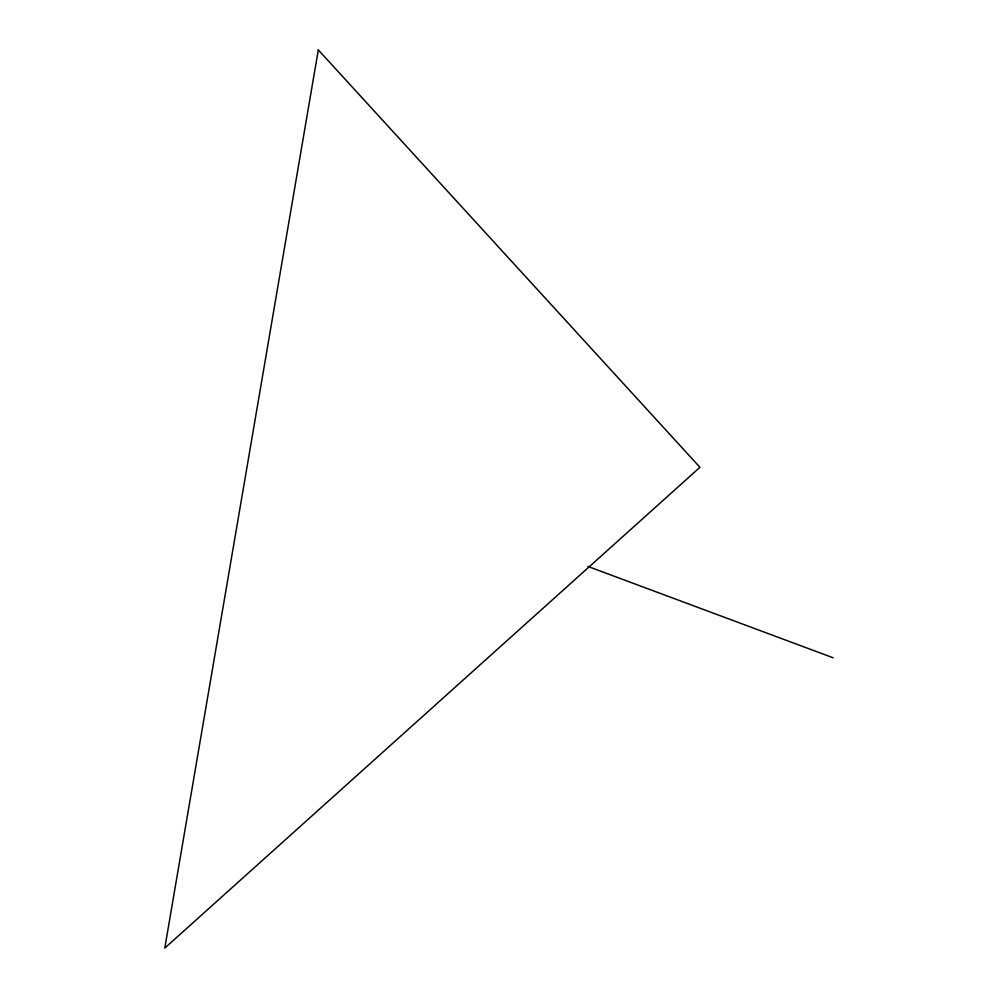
<?xml version="1.0" encoding="UTF-8"?>
<svg xmlns="http://www.w3.org/2000/svg" width="998" height="998" viewBox="0 0 998 998"><rect width="100%" height="100%" fill="white"/><g stroke="black" fill="none" stroke-linecap="round" stroke-linejoin="round"><path stroke-width="1.5" d="M587.884 566.427L833.218 657.807M318.312 49.9L164.782 948.1L699.935 467.301L318.312 49.9"/></g></svg>
